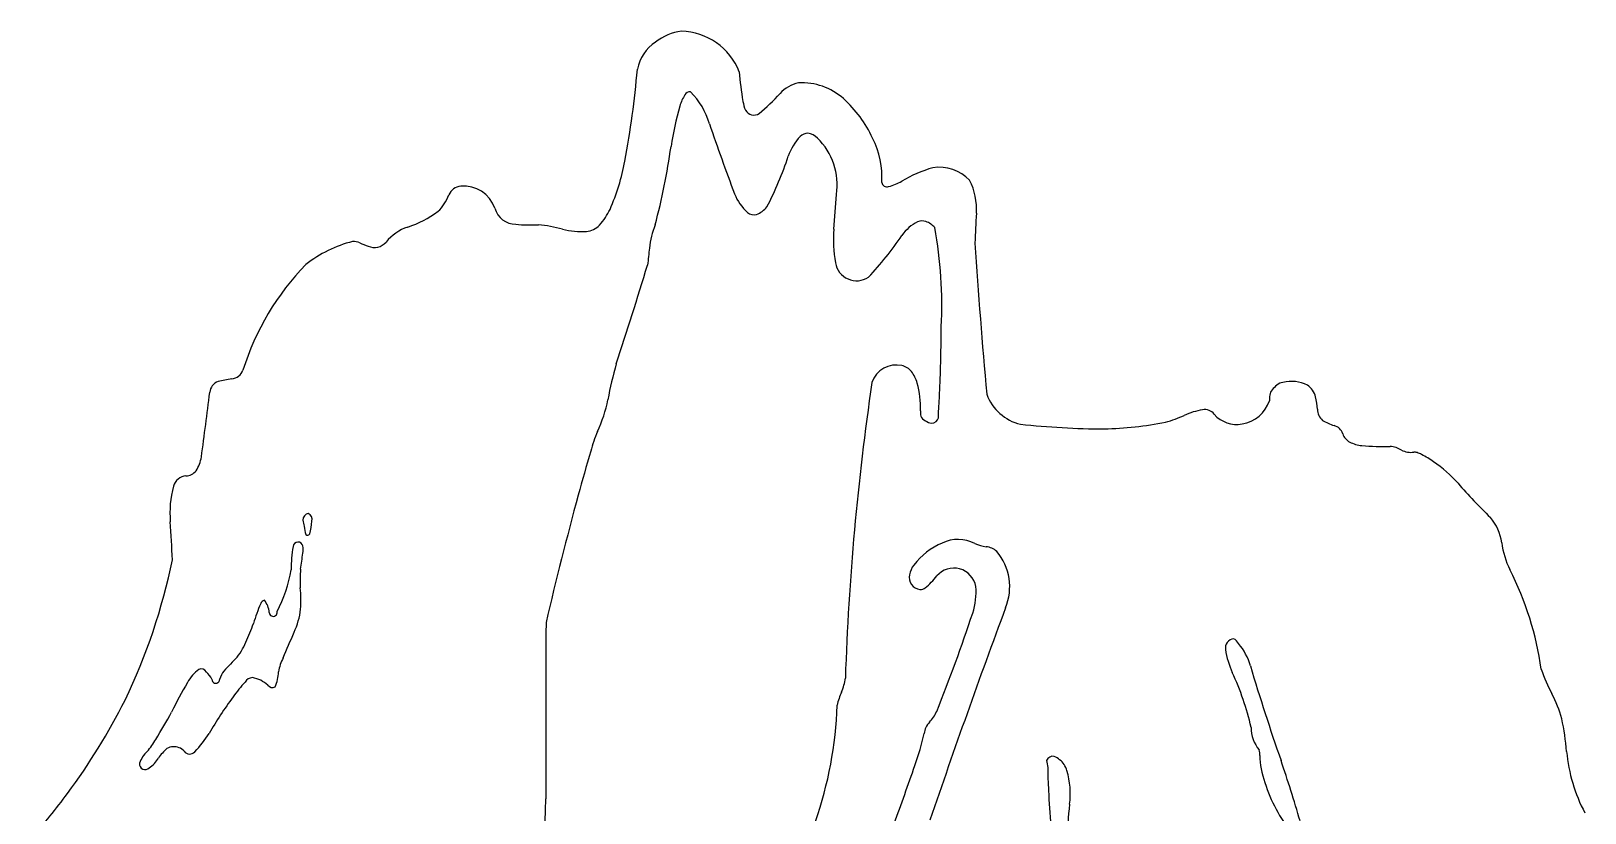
# Model space of a CAD drawing. Extents: x 0 to 18, y 0 to 17.8.
# Drawn here: x 7.75 to 15.63, y 13.84 to 17.8 of the extents above; entities that cross this region are included whole.
import ezdxf

# ---------------------------------------------------------------- set-up
doc = ezdxf.new("R2010")
doc.units = 0
doc.layers.add('WHITE', color=7, linetype='CONTINUOUS')

msp = doc.modelspace()

# ---------------------------------------------------------------- linework, layer by layer
at = {"layer": 'WHITE', "linetype": 'CONTINUOUS'}
for centre, radius, start, end in [((11.036842, 17.56328), 0.218015, 124.088233, 168.673945), ((11.088094, 17.518793), 0.284123, 98.436875, 127.621923), ((11.034928, 17.471295), 0.328748, 21.868634, 87.998904), ((6.19941, 17.998983), 4.640325, -10.666188, -4.856928), ((12.886276, 17.704819), 1.550242, -175.891327, -170.295557), ((11.087874, 17.465318), 0.026047, 79.6771, 153.68714), ((11.683067, 17.356262), 0.186281, 103.316546, 137.219443), ((11.656264, 17.220746), 0.317197, 48.193972, 92.910001), ((12.885845, 16.911487), 1.916235, 164.619264, 170.888393), ((11.250099, 17.356871), 0.220987, 147.112981, 163.47329), ((10.833097, 17.227364), 0.369845, 16.064044, 45.452924), ((11.540668, 17.473042), 0.184826, -170.802987, -156.194971), ((10.725947, 18.231135), 1.110443, -49.931079, -42.370542), ((11.462471, 17.002381), 0.609153, 24.650589, 48.298381), ((11.41434, 17.423004), 0.049325, -150.133747, -57.627983), ((22.311126, 21.116231), 11.749493, -161.199649, -159.358203), ((11.870087, 17.065186), 0.299351, 137.889559, 160.493267), ((11.686781, 17.2252), 0.056223, 88.661693, 133.594151), ((11.675739, 17.197814), 0.084502, 44.531546, 81.592579), ((11.505426, 17.020278), 0.330494, -8.573501, 45.765691), ((11.65065, 17.064561), 0.412775, -4.52315, 27.702011), ((7.845643, 17.645601), 3.177467, -15.122591, -7.789643), ((9.638569, 17.350961), 1.140647, -23.532243, -10.651973), ((10.035787, 17.667533), 1.631413, -27.714877, -17.935552), ((12.488353, 16.503001), 0.626204, 105.462934, 121.212151), ((12.354879, 16.898902), 0.210318, 43.271736, 99.160086), ((12.088656, 17.037489), 0.027078, -168.323592, -71.736186), ((12.029867, 17.275754), 0.272416, -75.702528, -60.539066), ((12.229016, 16.89945), 0.313792, -4.277316, 27.237515), ((9.508975, 17.129945), 0.393131, -31.692409, -24.231519), ((9.933398, 16.941477), 0.071288, 94.618736, 157.642107), ((9.944547, 16.849355), 0.16405, 18.46406, 95.909241), ((11.553907, 17.069435), 0.256317, -158.200228, -132.156901), ((2.926016, 17.517597), 8.922968, -4.646671, -3.511929), ((9.497007, 17.305495), 0.524892, -72.028388, -53.05584), ((9.740497, 16.977168), 0.116172, -51.707312, -27.564295), ((10.207285, 16.931685), 0.111355, -164.171177, -90.207821), ((10.413201, 17.020531), 0.298574, -43.186838, -24.747725), ((11.414591, 16.922586), 0.054157, -127.160641, -75.859228), ((11.38783, 16.97852), 0.11559, -69.758142, -37.091705), ((16.389656, 16.620292), 3.856212, 176.197202, 178.442665), ((9.737661, 16.576103), 0.243196, 108.881419, 140.818427), ((10.279198, 17.508657), 0.692116, -95.997595, -86.508561), ((10.208683, 15.850717), 0.973649, 76.070031, 83.355213), ((10.549473, 17.222299), 0.439636, -104.005399, -87.979131), ((10.551931, 16.890762), 0.108612, -83.101687, -43.358839), ((11.32451, 16.653121), 0.442742, 158.324569, 173.949655), ((12.466397, 16.739439), 0.649101, 175.1127, 190.146359), ((12.34358, 16.637146), 0.219385, 116.929097, 144.76414), ((12.26717, 16.772882), 0.064109, 72.397267, 110.973643), ((12.247896, 16.730361), 0.110605, 41.087497, 69.540481), ((10.184486, 16.410252), 2.182414, -2.901887, 10.368841), ((9.546264, 16.09568), 0.65878, 104.695324, 127.783721), ((9.381903, 16.649418), 0.083538, 66.147694, 91.891726), ((9.690666, 17.369354), 0.699821, -113.137038, -109.428355), ((9.489805, 16.781007), 0.078415, -114.019701, -40.818792), ((10.771641, 17.703018), 1.679891, -43.260597, -33.996558), ((45.779506, 18.916498), 33.316785, -176.228659, -174.905188), ((27.306861, 14.851204), 16.52634, 173.577639, 173.879679), ((11.934848, 16.642393), 0.108785, -170.848549, -56.423326), ((10.10731, 15.677857), 1.345854, 135.788513, 162.578743), ((-22.457415, 26.87784), 34.876843, -17.979623, -17.116249), ((3.085475, 16.359687), 9.278819, -2.353249, -0.370012), ((8.759882, 16.103195), 0.067153, -84.382222, -19.481769), ((12.646052, 15.561558), 2.006783, 164.077268, 169.402864), ((12.135841, 15.976656), 0.129724, 77.362318, 161.569456), ((12.149373, 16.024572), 0.080055, 37.393083, 79.310037), ((12.071901, 15.966626), 0.176798, 15.872837, 37.065833), ((8.717087, 15.96391), 0.061932, 108.850398, 176.219218), ((8.880315, 15.284999), 0.759942, 98.616844, 103.952692), ((25.009826, 14.090587), 13.139143, 171.566163, 178.132456), ((11.776629, 15.886308), 0.482792, -1.48218, 15.457196), ((14.189301, 15.856243), 0.19299, 129.77166, 140.002509), ((14.105695, 15.956667), 0.062319, 98.527529, 129.757529), ((14.140283, 15.839833), 0.183766, 63.908809, 103.798204), ((14.157899, 15.917256), 0.108035, 14.745521, 54.194251), ((-15.674448, 19.001864), 24.518167, -7.878901, -7.10798), ((10.055099, 16.044501), 0.628798, -25.983067, -10.435324), ((9.175272, 16.108857), 3.183859, -4.274256, -2.34301), ((12.821569, 16.041893), 0.24227, -159.697355, -103.463267), ((13.863122, 15.979048), 0.173394, -81.075641, -18.15215), ((14.223255, 15.925772), 0.19537, 171.6644, 180.218022), ((14.08047, 15.947523), 0.050948, 139.974999, 172.588338), ((13.91956, 15.865318), 0.3519, 2.691779, 13.046084), ((12.365227, 15.865475), 0.106298, 175.497231, 189.824481), ((12.300397, 15.863497), 0.043056, -157.956114, -112.967137), ((12.312674, 15.850012), 0.039354, -86.341745, -15.950035), ((11.734028, 15.850872), 0.616595, -1.084886, 1.922921), ((13.262724, 16.611994), 0.830816, -73.302073, -66.326902), ((13.755034, 15.496466), 0.388524, 99.755183, 114.112322), ((13.700177, 15.820131), 0.060248, 37.47776, 100.494656), ((13.861692, 15.95591), 0.150841, -138.919552, -79.175286), ((14.350138, 15.883935), 0.079094, -178.485334, -132.359078), ((11.518297, 15.409713), 0.967177, 158.191685, 164.422166), ((12.327326, 15.884571), 0.074824, -125.762394, -99.33817), ((13.226262, 20.148261), 4.366394, -96.061833, -90.474148), ((13.122691, 17.830182), 2.049275, -88.11417, -79.349337), ((14.448275, 16.08612), 0.301428, -120.156957, -107.775939), ((14.340625, 15.738175), 0.062879, 18.010239, 75.611594), ((14.465585, 15.776304), 0.067788, -163.997808, -116.596284), ((14.51544, 15.879427), 0.182326, -116.097007, -95.865187), ((14.615089, 17.08734), 1.394311, -94.866298, -88.970182), ((14.629102, 15.557734), 0.13597, 59.702981, 85.339977), ((8.432583, 15.667779), 0.181681, -32.748898, -8.501871), ((21.614395, 12.416919), 11.497396, 163.567089, 164.71852), ((14.745104, 15.76485), 0.101472, -117.852606, -81.332546), ((14.762385, 15.623209), 0.041376, 70.292623, 92.755702), ((14.721132, 15.496869), 0.174268, 63.225759, 71.531311), ((14.560892, 15.187748), 0.522446, 55.012319, 62.808054), ((14.49161, 15.073493), 0.655836, 41.319455, 55.777014), ((8.542569, 15.469917), 0.075056, 96.654008, 163.273115), ((8.532205, 15.613426), 0.068978, -88.615281, -39.557698), ((8.971576, 15.356569), 0.518748, 164.921314, 184.974172), ((28.074386, 10.667594), 18.19004, 164.766177, 166.869193), ((17.618181, 17.839244), 3.518472, -138.471291, -134.582649), ((-0.341947, 14.741536), 8.815179, 2.452716, 3.707752), ((9.163254, 15.318983), 0.036327, 104.284534, 178.652287), ((9.315599, 15.346412), 0.190524, -171.982147, -162.350431), ((9.354344, 15.306975), 0.221061, -175.244056, -164.305849), ((9.138049, 15.322442), 0.035658, -13.290219, 62.90414), ((8.87417, 15.334138), 0.299244, -16.197625, -3.81173), ((14.959473, 15.172), 0.248412, 7.59017, 40.476215), ((9.102527, 15.183028), 0.025571, 12.717464, 172.642562), ((9.150507, 15.254792), 0.011776, -139.713101, -20.523171), ((12.448944, 15.037273), 0.184749, 62.512541, 115.697422), ((9.819685, 15.066048), 0.752193, 170.800538, 179.848193), ((6.748651, 15.436936), 2.395128, -8.801163, -6.830728), ((9.00608, 15.172653), 0.122442, -9.678669, 7.51062), ((12.520145, 14.859569), 0.375973, 113.731653, 141.804805), ((12.614387, 15.375273), 0.191679, -114.724724, -96.804086), ((12.58086, 15.089213), 0.09634, 48.272485, 83.552765), ((12.433636, 14.981304), 0.277487, -22.460671, 40.39043), ((15.650973, 15.265686), 0.449406, -172.215092, -154.052814), ((5.475941, 15.729899), 3.051045, -25.684972, -11.554389), ((8.333262, 15.197088), 0.745487, -27.229268, -9.968363), ((9.707058, 15.014078), 0.594163, 174.554121, 183.639523), ((12.324138, 15.01789), 0.124074, 143.294888, 168.482204), ((12.427663, 14.963326), 0.113369, 9.943135, 139.724055), ((13.810993, 14.33788), 1.611318, 8.051439, 26.985961), ((8.549366, 14.916674), 0.567874, -4.831216, 6.033305), ((12.264923, 15.030573), 0.063522, 169.027016, 261.809566), ((12.257138, 15.011447), 0.043765, -91.655576, -53.791295), ((11.977014, 15.328671), 0.466803, -49.044312, -38.729886), ((12.191402, 14.955846), 0.348979, -17.866121, 4.446501), ((9.716119, 14.544332), 0.876801, 156.334624, 163.295124), ((8.936017, 14.889527), 0.023936, 100.217922, 163.624896), ((8.848345, 14.843803), 0.108442, 4.342842, 39.707766), ((8.976533, 14.851733), 0.020059, 179.19459, 372.249518), ((8.757629, 14.904708), 0.359386, -25.327769, -5.726684), ((51.586793, 0.423768), 41.494594, 159.618168, 161.196711), ((4.325572, 17.559299), 8.634449, -21.825019, -18.295559), ((7.935904, 15.123948), 0.995839, -25.142648, -19.20537), ((-14.258224, 24.708537), 25.375996, -23.421521, -23.103995), ((142.11729, 14.18883), 131.758764, 179.734266, 180.122869), ((8.573241, 14.805064), 0.283965, -41.721302, -21.531975), ((13.852406, 14.670739), 0.048021, 97.278756, 188.458558), ((14.258772, 14.735321), 0.459486, -171.029498, -155.751037), ((13.820485, 14.66657), 0.057889, 28.457586, 63.492154), ((13.635493, 14.496043), 0.308043, 15.989733, 40.025574), ((11.294539, 12.177383), 3.499156, 135.818023, 137.402193), ((9.258351, 14.506756), 0.258427, 153.57404, 170.176684), ((23.471488, 17.401919), 9.948231, -163.526602, -160.618031), ((8.714107, 14.406233), 0.19418, 126.308669, 152.26154), ((8.611344, 14.535008), 0.030277, 28.821502, 113.798859), ((8.529283, 14.439493), 0.154647, 28.313115, 45.399133), ((8.685629, 14.512663), 0.0202, 179.495978, 320.984134), ((8.969585, 14.424285), 0.278727, 154.158254, 164.249221), ((9.412643, 13.968603), 0.784584, 137.500435, 144.583638), ((8.873415, 14.475434), 0.045591, 92.048478, 149.377977), ((8.846087, 14.371605), 0.151584, 47.010199, 80.23938), ((8.814057, 14.553911), 0.189681, -24.960162, -0.925775), ((11.616322, 14.55276), 0.263539, -23.463404, -7.408432), ((12.625417, 13.976637), 1.341514, 12.579963, 25.142581), ((16.178708, 14.822661), 0.814584, -161.453635, -151.867841), ((10.269783, 13.470406), 2.009351, 149.288559, 154.154577), ((10.470758, 13.171669), 2.109055, 143.598018, 149.621173), ((8.973076, 14.500849), 0.029926, -142.145864, -64.367796), ((12.225738, 14.288779), 0.400595, 156.60717, 166.68959), ((14.924669, 14.151945), 0.607553, 15.348892, 28.150182), ((5.379108, 15.836553), 3.184996, -36.692895, -26.659066), ((6.44746, 15.423208), 2.283771, -32.147376, -28.132784), ((9.861574, 14.444512), 1.975351, -36.715595, -1.842313), ((12.132216, 14.453531), 0.233502, -42.670665, -26.52769), ((12.376143, 14.227607), 0.09898, 136.875723, 174.247385), ((14.117115, 14.27006), 0.182394, -179.610894, -140.732018), ((14.102776, 14.019438), 1.43801, 5.074911, 11.769742), ((8.006208, 14.425663), 0.433481, -40.045152, -30.138469), ((8.226008, 14.497202), 0.497904, -44.931071, -31.337943), ((11.042479, 14.513095), 1.265549, -20.198985, -12.576617), ((8.431031, 14.043148), 0.139217, 131.902018, 161.658748), ((8.265524, 14.186687), 0.148472, -56.155203, -29.874712), ((8.593429, 13.979058), 0.239864, 130.395167, 146.131181), ((8.472101, 14.100713), 0.069913, 66.695837, 119.208734), ((8.491878, 14.126571), 0.039153, 32.935961, 78.387041), ((8.552541, 14.168186), 0.034441, -143.828261, -41.079603), ((12.92976, 14.088286), 0.034001, 77.398049, 156.995418), ((12.892241, 14.018199), 0.112622, 50.243149, 66.483846), ((12.931538, 14.050276), 0.063574, 28.608736, 59.015752), ((13.910723, 14.131702), 0.069094, -4.824492, 19.366792), ((14.404292, 14.132919), 0.424778, -179.051983, -169.99382), ((16.352802, 14.219987), 0.820936, -174.874159, -152.033213), ((8.327615, 14.083666), 0.028916, 173.466486, 315.430725), ((0.509978, 18.091275), 12.388904, -20.358355, -18.910603), ((13.451706, 14.166203), 0.557005, -173.336958, -169.552304), ((15.775796, 14.098576), 2.872053, -179.334093, -176.995265), ((12.830642, 13.992515), 0.179826, 18.515857, 29.3726), ((12.601748, 13.93162), 0.416477, -7.264118, 16.459204), ((14.773614, 14.233568), 0.806728, -167.511043, -146.769199), ((6.7565, 11.628675), 7.736065, 16.257686, 18.633541), ((21.727022, 14.409924), 8.831419, -177.001975, -174.679327), ((6.14471, 15.221269), 2.203743, -43.286501, -35.75952), ((6.164139, 13.986118), 4.19545, -13.525455, -1.090417), ((13.875373, 13.760817), 0.868563, 172.182376, 184.424233)]:
    msp.add_arc(centre, radius, start, end, dxfattribs=at)

doc.saveas('drawing.dxf')
